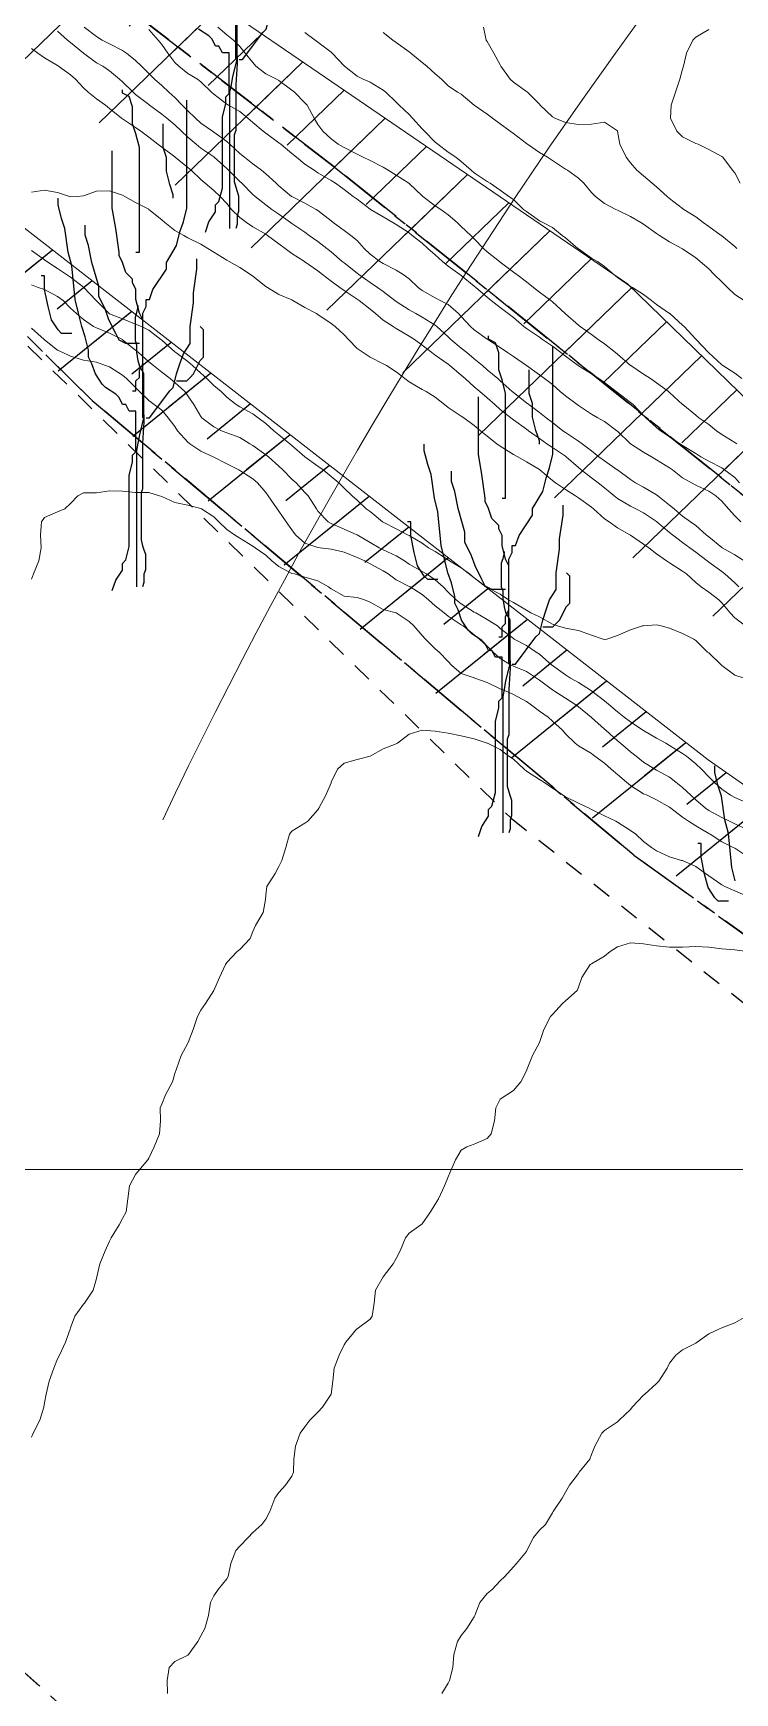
# Model space of a CAD drawing. Header units: centimetres. Extents: x 0 to 642158, y -847 to 649707.
# Drawn here: x 616780.8 to 616807.8, y 621167.3 to 621231 of the extents above; entities that cross this region are included whole.
import ezdxf

# ---------------------------------------------------------------- set-up
doc = ezdxf.new("R2010")
doc.units = ezdxf.units.CM
doc.header["$MEASUREMENT"] = 0
doc.linetypes.add('CENTERX2', pattern=[4, 2.5, -0.5, 0.5, -0.5])
doc.linetypes.add('JIS_02_0.7', pattern=[1.35, 0.75, -0.6])
for name, color, linetype, lineweight in [('MEV_flux_V', 7, 'Continuous', 15), ('MEV_grille', 254, 'Continuous', 9), ('MEV_schema paysager_V', 7, 'Continuous', 20), ('MEV_vegetal_V', 7, 'Continuous', 25), ('WAL_parcellaire agricole', 7, 'JIS_02_0.7', 25), ('WAL_topographie 0.5', 253, 'Continuous', 20)]:
    doc.layers.add(name, color=color, linetype=linetype, lineweight=lineweight)
doc.layers.add('MEV_schema paysager_Ha', color=7, linetype='Continuous', lineweight=25, transparency=0.13)
doc.layers.add('SPW_parcellaire cadastral', color=7, linetype='CENTERX2', lineweight=25, true_color=0xff0542)

# ---------------------------------------------------------------- blocks, each defined once
blk = doc.blocks.new('legende vegetal')
at = {"layer": 'MEV_vegetal_V'}
for points in [[(616788.501, 621229.809), (616788.501, 621233.576), (616788.37, 621233.836), (616788.24, 621234.355), (616788.24, 621234.745), (616788.111, 621235.005), (616788.111, 621235.135), (616787.85, 621235.394), (616787.721, 621235.784), (616787.591, 621236.044), (616787.591, 621236.174), (616787.461, 621237.083), (616787.331, 621237.862), (616787.331, 621240.07)], [(616787.331, 621223.186), (616787.461, 621223.575), (616787.721, 621223.965), (616787.721, 621224.225), (616787.85, 621224.354), (616787.981, 621224.874), (616787.981, 621227.601), (616788.111, 621228.121), (616788.111, 621228.381), (616788.24, 621228.511), (616788.24, 621230.069), (616787.981, 621230.069), (616787.85, 621230.329), (616787.721, 621230.329), (616787.591, 621230.589), (616787.461, 621230.719), (616787.071, 621230.978)], [(616788.63, 621229.809), (616788.76, 621229.809), (616789.54, 621230.849), (616789.669, 621230.978), (616789.8, 621231.498), (616789.93, 621231.888), (616790.059, 621232.277), (616790.32, 621232.667), (616790.32, 621233.316), (616790.449, 621234.225), (616790.449, 621234.615), (616790.579, 621235.524), (616790.579, 621235.914)], [(616788.274, 621223.321), (616788.274, 621228.562), (616788.329, 621228.835), (616788.384, 621229.163), (616788.548, 621229.818), (616788.548, 621231.51), (616788.384, 621231.783), (616788.329, 621232.002), (616788.274, 621232.33), (616788.274, 621232.602), (616788.22, 621232.766), (616788.22, 621233.694), (616788.274, 621233.858), (616788.329, 621234.076), (616788.329, 621234.131)], [(616788.548, 621229.927), (616788.548, 621229.654), (616788.493, 621228.835), (616788.493, 621227.088), (616788.438, 621226.924), (616788.438, 621225.123), (616788.493, 621224.904), (616788.548, 621224.74), (616788.602, 621224.577), (616788.602, 621223.976), (616788.548, 621223.812), (616788.548, 621223.484), (616788.493, 621223.321)], [(616784.664, 621222.412), (616784.795, 621222.412), (616784.795, 621226.438), (616784.664, 621226.957), (616784.535, 621227.347), (616784.535, 621227.997), (616784.405, 621228.386), (616784.145, 621228.516), (616784.145, 621228.646)], [(616784.535, 621217.087), (616784.664, 621217.087), (616784.664, 621217.476), (616784.795, 621217.606), (616784.795, 621217.866), (616784.925, 621218.126), (616784.925, 621220.074), (616785.054, 621220.333), (616785.054, 621220.593), (616785.184, 621220.593), (616785.314, 621220.983), (616785.834, 621221.762), (616785.834, 621222.022), (616786.224, 621222.671), (616786.354, 621223.191), (616786.483, 621223.581), (616786.614, 621224.1), (616786.614, 621228.256)], [(616786.094, 621224.49), (616786.094, 621224.619), (616785.964, 621225.009), (616785.834, 621225.529), (616785.834, 621226.049), (616785.704, 621226.438), (616785.704, 621227.347)], [(616784.925, 621216.047), (616784.925, 621219.814), (616784.795, 621220.074), (616784.664, 621220.593), (616784.664, 621220.983), (616784.535, 621221.243), (616784.535, 621221.373), (616784.275, 621221.632), (616784.145, 621222.022), (616784.015, 621222.282), (616784.015, 621222.412), (616783.885, 621223.321), (616783.755, 621224.1), (616783.755, 621226.308)], [(616783.755, 621209.424), (616783.885, 621209.813), (616784.145, 621210.203), (616784.145, 621210.463), (616784.275, 621210.592), (616784.405, 621211.112), (616784.405, 621213.839), (616784.535, 621214.359), (616784.535, 621214.619), (616784.664, 621214.749), (616784.664, 621216.307), (616784.405, 621216.307), (616784.275, 621216.567), (616784.145, 621216.567), (616784.015, 621216.827), (616783.885, 621216.957), (616783.495, 621217.216), (616783.365, 621217.346), (616783.106, 621217.736), (616782.975, 621218.126), (616782.845, 621218.385), (616782.845, 621218.645), (616782.716, 621219.164), (616782.586, 621219.554), (616782.456, 621220.074), (616782.326, 621220.593), (616782.196, 621221.892), (616782.066, 621222.412), (616781.936, 621223.321), (616781.806, 621223.711), (616781.676, 621224.23), (616781.676, 621224.49)], [(616784.795, 621218.905), (616784.275, 621218.905), (616784.015, 621219.035), (616783.885, 621219.294), (616783.625, 621219.814), (616783.495, 621220.204), (616783.235, 621220.723), (616783.235, 621221.113), (616782.975, 621222.022), (616782.845, 621222.671), (616782.716, 621223.061), (616782.716, 621223.451)], [(616785.054, 621216.047), (616785.184, 621216.047), (616785.964, 621217.087), (616786.094, 621217.216), (616786.224, 621217.736), (616786.354, 621218.126), (616786.483, 621218.515), (616786.744, 621218.905), (616786.744, 621219.554), (616786.873, 621220.463), (616786.873, 621220.853), (616787.003, 621221.762), (616787.003, 621222.152)], [(616782.196, 621219.294), (616781.806, 621219.294), (616781.676, 621219.425), (616781.416, 621219.814), (616781.287, 621220.333), (616781.156, 621220.983), (616781.156, 621221.502), (616781.026, 621221.502)], [(616784.698, 621209.559), (616784.698, 621214.8), (616784.753, 621215.073), (616784.808, 621215.401), (616784.972, 621216.056), (616784.972, 621217.748), (616784.808, 621218.021), (616784.753, 621218.24), (616784.698, 621218.568), (616784.698, 621218.84), (616784.644, 621219.004), (616784.644, 621219.932), (616784.698, 621220.096), (616784.753, 621220.314), (616784.753, 621220.369)], [(616786.224, 621217.476), (616786.614, 621217.476), (616786.744, 621217.606), (616786.873, 621217.736), (616787.133, 621218.256), (616787.263, 621218.385), (616787.263, 621219.425), (616787.133, 621219.554)], [(616798.721, 621212.961), (616798.851, 621212.961), (616798.851, 621216.988), (616798.721, 621217.507), (616798.592, 621217.897), (616798.592, 621218.546), (616798.462, 621218.936), (616798.202, 621219.066), (616798.202, 621219.196)], [(616798.592, 621207.636), (616798.721, 621207.636), (616798.721, 621208.026), (616798.851, 621208.156), (616798.851, 621208.415), (616798.982, 621208.675), (616798.982, 621210.623), (616799.111, 621210.883), (616799.111, 621211.143), (616799.241, 621211.143), (616799.371, 621211.533), (616799.891, 621212.312), (616799.891, 621212.572), (616800.281, 621213.221), (616800.411, 621213.74), (616800.54, 621214.13), (616800.67, 621214.65), (616800.67, 621218.806)], [(616800.15, 621215.039), (616800.15, 621215.169), (616800.021, 621215.559), (616799.891, 621216.078), (616799.891, 621216.598), (616799.761, 621216.988), (616799.761, 621217.897)], [(616798.982, 621206.597), (616798.982, 621210.364), (616798.851, 621210.623), (616798.721, 621211.143), (616798.721, 621211.533), (616798.592, 621211.792), (616798.592, 621211.922), (616798.331, 621212.182), (616798.202, 621212.572), (616798.072, 621212.832), (616798.072, 621212.961), (616797.942, 621213.87), (616797.812, 621214.65), (616797.812, 621216.858)], [(616784.972, 621216.165), (616784.972, 621215.892), (616784.917, 621215.073), (616784.917, 621213.326), (616784.862, 621213.162), (616784.862, 621211.361), (616784.917, 621211.142), (616784.972, 621210.978), (616785.026, 621210.815), (616785.026, 621210.214), (616784.972, 621210.05), (616784.972, 621209.722), (616784.917, 621209.559)], [(616797.812, 621199.973), (616797.942, 621200.363), (616798.202, 621200.753), (616798.202, 621201.012), (616798.331, 621201.142), (616798.462, 621201.661), (616798.462, 621204.389), (616798.592, 621204.909), (616798.592, 621205.168), (616798.721, 621205.298), (616798.721, 621206.857), (616798.462, 621206.857), (616798.331, 621207.116), (616798.202, 621207.116), (616798.072, 621207.377), (616797.942, 621207.506), (616797.552, 621207.766), (616797.422, 621207.896), (616797.163, 621208.285), (616797.032, 621208.675), (616796.902, 621208.935), (616796.902, 621209.195), (616796.773, 621209.714), (616796.643, 621210.104), (616796.512, 621210.623), (616796.383, 621211.143), (616796.253, 621212.442), (616796.123, 621212.961), (616795.993, 621213.87), (616795.863, 621214.26), (616795.733, 621214.78), (616795.733, 621215.039)], [(616798.851, 621209.454), (616798.331, 621209.454), (616798.072, 621209.584), (616797.942, 621209.844), (616797.682, 621210.364), (616797.552, 621210.753), (616797.292, 621211.273), (616797.292, 621211.663), (616797.032, 621212.572), (616796.902, 621213.221), (616796.773, 621213.611), (616796.773, 621214.001)], [(616799.111, 621206.597), (616799.241, 621206.597), (616800.021, 621207.636), (616800.15, 621207.766), (616800.281, 621208.285), (616800.411, 621208.675), (616800.54, 621209.065), (616800.801, 621209.454), (616800.801, 621210.104), (616800.93, 621211.013), (616800.93, 621211.403), (616801.06, 621212.312), (616801.06, 621212.702)], [(616796.253, 621209.844), (616795.863, 621209.844), (616795.733, 621209.974), (616795.473, 621210.364), (616795.344, 621210.883), (616795.213, 621211.533), (616795.213, 621212.052), (616795.083, 621212.052)], [(616798.755, 621200.108), (616798.755, 621205.35), (616798.81, 621205.623), (616798.865, 621205.95), (616799.029, 621206.606), (616799.029, 621208.298), (616798.865, 621208.571), (616798.81, 621208.789), (616798.755, 621209.117), (616798.755, 621209.39), (616798.701, 621209.554), (616798.701, 621210.482), (616798.755, 621210.646), (616798.81, 621210.864), (616798.81, 621210.919)], [(616800.281, 621208.026), (616800.67, 621208.026), (616800.801, 621208.156), (616800.93, 621208.285), (616801.19, 621208.805), (616801.32, 621208.935), (616801.32, 621209.974), (616801.19, 621210.104)], [(616799.029, 621206.715), (616799.029, 621206.442), (616798.974, 621205.623), (616798.974, 621203.876), (616798.919, 621203.712), (616798.919, 621201.91), (616798.974, 621201.692), (616799.029, 621201.528), (616799.083, 621201.364), (616799.083, 621200.764), (616799.029, 621200.6), (616799.029, 621200.272), (616798.974, 621200.108)], [(616807.665, 621198.269), (616807.536, 621198.788), (616807.406, 621200.087), (616807.276, 621200.607), (616807.146, 621201.516), (616807.016, 621201.906), (616806.886, 621202.425), (616806.886, 621202.685)], [(616807.406, 621197.49), (616807.016, 621197.49), (616806.886, 621197.62), (616806.626, 621198.009), (616806.497, 621198.529), (616806.366, 621199.178), (616806.366, 621199.698), (616806.236, 621199.698)]]:
    blk.add_lwpolyline(points, dxfattribs=at)
blk = doc.blocks.new('*U114')
at = {"layer": 'MEV_grille', "transparency": 33554687}
blk.add_lwpolyline([(-1338.461, 0), (1338.461, 0)], dxfattribs=at)
blk = doc.blocks.new('*U115')
at = {"layer": 'MEV_grille', "color": 0, "linetype": 'ByBlock', "lineweight": -2, "transparency": 16777216}
blk.add_blockref('*U114', (0, -1200), dxfattribs=at)

msp = doc.modelspace()

# ---------------------------------------------------------------- hatches: boundary and pattern name
at = {"layer": 'MEV_schema paysager_Ha', "transparency": 33554687}
h = msp.add_hatch(dxfattribs=at)
h.set_pattern_fill('ANSI31', color=60, scale=30, angle=359)
h.paths.add_polyline_path([(616757.324, 621259.849), (616760.155, 621257.242), (616760.982, 621256.726), (616761.085, 621254.97), (616761.292, 621252.904), (616762.739, 621251.355), (616766.252, 621247.429), (616776.276, 621240.095), (616803.635, 621221.386), (616814.775, 621210.573), (616832.211, 621197.985), (616844.965, 621188.786), (616864.899, 621172.406), (616872.703, 621166.356), (616874.496, 621164.947), (616886.002, 621150.276), (616883.932, 621149.958), (616881.224, 621149.639), (616872.465, 621156.485), (616855.742, 621169.779), (616840.293, 621183.152), (616825.694, 621194.945), (616802.145, 621212.096), (616783.054, 621227.818), (616772.886, 621235.766), (616764.994, 621244.141), (616758.559, 621250.209), (616756.434, 621253.911), (616755.706, 621255.731), (616755.584, 621257.613), (616755.706, 621258.644), (616756.92, 621259.615)])
h = msp.add_hatch(dxfattribs=at)
h.set_pattern_fill('ANSI31', color=60, scale=15, angle=359)
h.paths.add_polyline_path([(616757.324, 621259.849), (616760.155, 621257.242), (616760.982, 621256.726), (616761.085, 621254.97), (616761.292, 621252.904), (616762.739, 621251.355), (616766.252, 621247.429), (616776.276, 621240.095), (616803.635, 621221.386), (616814.775, 621210.573), (616832.211, 621197.985), (616844.965, 621188.786), (616864.899, 621172.406), (616872.703, 621166.356), (616874.496, 621164.947), (616886.002, 621150.276), (616883.932, 621149.958), (616881.75, 621152.337), (616874.75, 621159.908), (616858.874, 621173.092), (616842.557, 621186.029), (616828, 621196.997), (616806.346, 621214.81), (616786.102, 621230.091), (616775.767, 621237.806), (616766.25, 621245.564), (616760.173, 621251.167), (616760.132, 621253.928), (616759.25, 621255.916), (616756.75, 621257.606), (616755.706, 621258.644), (616756.92, 621259.615)])
h = msp.add_hatch(dxfattribs=at)
h.set_pattern_fill('ANSI31', color=60, scale=30, angle=354)
h.paths.add_polyline_path([(616763.793, 621237.399), (616780.361, 621223.636), (616806.73, 621203.109), (616835.432, 621183.048), (616849.2, 621170.918), (616860.426, 621161.465), (616877.021, 621145.92), (616895.432, 621126.667), (616906.244, 621113.266), (616915.551, 621100.874), (616925.104, 621088.577), (616933.769, 621076.473), (616936.099, 621075.05), (616937.977, 621072.979), (616937.912, 621070.973), (616937.135, 621069.225), (616936.358, 621067.608), (616937.135, 621064.501), (616940.76, 621060.683), (616945.227, 621056.8), (616947.105, 621052.206), (616962.41, 621024.728), (616974.109, 620995.255), (616988.613, 620964.831), (617000.873, 620934.818), (616994.034, 620945.287), (616980.56, 620976.65), (616967.841, 621003.399), (616952.474, 621032.764), (616936.299, 621056.62), (616930.996, 621060.508), (616927.549, 621064.307), (616925.604, 621066.074), (616925.516, 621067.841), (616925.125, 621068.86), (616924.852, 621069.499), (616924.487, 621070.183), (616924.304, 621071.324), (616923.391, 621073.103), (616922.341, 621073.925), (616921.096, 621075.97), (616919.417, 621078.356), (616911.722, 621092.304), (616907.214, 621097.272), (616901.665, 621105.707), (616893.69, 621116.453), (616882.131, 621129.394), (616872.652, 621139.563), (616858.571, 621155.492), (616844.444, 621168.426), (616830.582, 621180.304), (616816.719, 621190.861), (616800.357, 621202.226), (616786.054, 621214.304), (616772.55, 621226.115), (616757.239, 621240.336), (616751.019, 621247.072), (616746.267, 621252.771), (616748.773, 621253.031), (616755.597, 621245.259), (616761.904, 621239.386)])
h = msp.add_hatch(dxfattribs=at)
h.set_pattern_fill('ANSI31', color=60, scale=15, angle=354)
h.paths.add_polyline_path([(616763.793, 621237.399), (616780.361, 621223.636), (616806.73, 621203.109), (616835.432, 621183.048), (616849.2, 621170.918), (616860.426, 621161.465), (616877.021, 621145.92), (616895.432, 621126.667), (616906.244, 621113.266), (616915.551, 621100.874), (616925.104, 621088.577), (616933.769, 621076.473), (616936.099, 621075.05), (616937.977, 621072.979), (616937.912, 621070.973), (616937.135, 621069.225), (616936.358, 621067.608), (616937.135, 621064.501), (616940.76, 621060.683), (616945.227, 621056.8), (616947.105, 621052.206), (616962.41, 621024.728), (616974.109, 620995.255), (616988.613, 620964.831), (617000.873, 620934.818), (616995.278, 620946.197), (616981.322, 620977.591), (616968.949, 621004.724), (616954.95, 621033.47), (616939.273, 621058.598), (616934.212, 621062.775), (616932.292, 621066.548), (616932.356, 621068.019), (616932.484, 621070.385), (616932.676, 621072.303), (616931.333, 621074.286), (616929.926, 621075.948), (616928.134, 621077.547), (616926.215, 621078.186), (616923.976, 621080.872), (616915.079, 621094.601), (616910.377, 621100.394), (616904.363, 621108.155), (616896.709, 621119.194), (616884.982, 621132.444), (616875.303, 621142.281), (616859.978, 621158.245), (616846.267, 621170.017), (616832.7, 621182.018), (616818.337, 621192.934), (616802.115, 621203.987), (616787.085, 621215.761), (616773.725, 621227.447), (616758.184, 621241.318), (616751.756, 621248.212), (616746.267, 621252.771), (616748.773, 621253.031), (616755.597, 621245.259), (616761.904, 621239.386)])

# ---------------------------------------------------------------- linework, layer by layer
at = {"layer": 'MEV_flux_V', "color": 6}
msp.add_lwpolyline([(616785.789, 621200.806, -0.097875), (616829.095, 621259.317, -0.156904)], format="xyb", dxfattribs=at)
at = {"layer": 'MEV_schema paysager_V', "color": 60}
for points in [[(616757.378, 621259.89), (616759.489, 621257.843), (616761.096, 621255.734), (616761.292, 621252.904), (616762.739, 621251.355), (616766.252, 621247.429), (616776.276, 621240.095), (616803.635, 621221.386), (616814.775, 621210.573), (616832.211, 621197.985), (616844.965, 621188.786), (616864.899, 621172.406), (616872.703, 621166.356), (616874.097, 621165.6), (616885.131, 621151.31)], [(616748.773, 621253.031), (616755.597, 621245.259), (616761.904, 621239.386), (616763.793, 621237.399), (616780.361, 621223.636), (616806.73, 621203.109), (616835.432, 621183.048), (616849.2, 621170.918), (616860.426, 621161.465), (616877.021, 621145.92), (616895.432, 621126.667), (616906.244, 621113.266)]]:
    msp.add_lwpolyline(points, dxfattribs=at)
at = {"layer": 'SPW_parcellaire cadastral'}
for points in [[(616718.835, 621287.856), (616753.119, 621246.609), (616783.079, 621216.904), (616803.88, 621199.445), (616825.651, 621183.795), (616841.151, 621171.07), (616772.42, 621142.06), (616722.671, 621121.06), (616716.437, 621128.668)], [(616759.547, 621253.317), (616769.052, 621263.236), (616807.471, 621257.591), (616853.21, 621251.95), (616855.188, 621236.398), (616860.014, 621211.506), (616871.754, 621169.863), (616875.83, 621158.333), (616880.257, 621148.971), (616874.289, 621147.611), (616838.405, 621188.897), (616792.367, 621225.886), (616769.031, 621243.825), (616759.547, 621253.317)], [(617069.693, 620775.462), (617042.312, 620836.61), (617036.267, 620850.114), (617034.006, 620855.163), (617017.558, 620891.904), (616974.006, 620989.185), (616961.91, 621014.447), (616950.392, 621034.719), (616936.965, 621054.591), (616923.841, 621069.865), (616923.568, 621072.35), (616921.936, 621074.869), (616902.276, 621105.214), (616875.163, 621136.929), (616841.151, 621171.07), (616825.651, 621183.795), (616803.88, 621199.445), (616783.079, 621216.904), (616753.119, 621246.609), (616755.27, 621248.854), (616758.203, 621251.915), (616759.547, 621253.317)], [(616759.547, 621253.317), (616769.031, 621243.825), (616792.367, 621225.886), (616838.405, 621188.897), (616874.289, 621147.611), (616880.257, 621148.971), (616875.83, 621158.333), (616871.754, 621169.863), (616860.014, 621211.506), (616855.188, 621236.398), (616853.21, 621251.95), (616866.215, 621247.765), (616874.077, 621241.92), (616881.234, 621232.553), (616885.867, 621223.79), (616890.69, 621210.508), (616901.351, 621171.858)]]:
    msp.add_lwpolyline(points, dxfattribs=at)
at = {"layer": 'WAL_parcellaire agricole'}
for points in [[(616810.251, 621070.768), (616781.35, 621080.764), (616765.85, 621085.362), (616748.357, 621090.818), (616682.918, 621169.639), (616661.738, 621197.449), (616602.087, 621269.369), (616526.994, 621299.499), (616576.822, 621338.338), (616533.815, 621402.665), (616552.813, 621416.834), (616582.717, 621382.138), (616635.423, 621323.445), (616688.43, 621261.152), (616732.293, 621211.325), (616828.245, 621125.169), (616881.648, 621072.228), (616874.217, 621071.21), (616845.277, 621069.528), (616834.321, 621069.895), (616821.725, 621073.496), (616819.913, 621067.675), (616810.251, 621070.768)], [(616729.279, 621214.505), (616755.498, 621243.526), (616799.169, 621200.865), (616838.173, 621169.87), (616922.849, 621078.881), (616887.651, 621066.277), (616828.245, 621125.169), (616732.293, 621211.325), (616729.279, 621214.505)]]:
    msp.add_lwpolyline(points, dxfattribs=at)
at = {"layer": 'WAL_topographie 0.5'}
for points in [[(616808.117, 621210.75), (616807.75, 621210.983), (616807.271, 621211.25), (616807.25, 621211.264), (616806.75, 621211.674), (616806.656, 621211.75), (616806.25, 621212.111), (616806.055, 621212.25), (616805.75, 621212.474), (616805.42, 621212.75), (616805.25, 621212.888), (616804.795, 621213.25), (616804.75, 621213.287), (616804.25, 621213.588), (616803.944, 621213.75), (616803.75, 621213.875), (616803.25, 621214.241), (616803.238, 621214.25), (616802.75, 621214.592), (616802.537, 621214.75), (616802.25, 621214.98), (616801.893, 621215.25), (616801.75, 621215.348), (616801.25, 621215.68), (616801.149, 621215.75), (616800.75, 621216.069), (616800.51, 621216.25), (616800.25, 621216.452), (616799.844, 621216.75), (616799.75, 621216.822), (616799.25, 621217.214), (616799.208, 621217.25), (616798.75, 621217.666), (616798.654, 621217.75), (616798.25, 621218.091), (616798.072, 621218.25), (616797.75, 621218.515), (616797.465, 621218.75), (616797.25, 621218.918), (616796.855, 621219.25), (616796.75, 621219.354), (616796.308, 621219.75), (616796.25, 621219.798), (616795.75, 621220.114), (616795.507, 621220.25), (616795.25, 621220.391), (616794.75, 621220.707), (616794.694, 621220.75), (616794.25, 621221.094), (616794.038, 621221.25), (616793.75, 621221.447), (616793.319, 621221.75), (616793.25, 621221.803), (616792.75, 621222.195), (616792.684, 621222.25), (616792.25, 621222.624), (616792.092, 621222.75), (616791.75, 621223.018), (616791.417, 621223.25), (616791.25, 621223.369), (616790.75, 621223.703), (616790.689, 621223.75), (616790.25, 621224.065), (616789.98, 621224.25), (616789.75, 621224.42), (616789.336, 621224.75), (616789.25, 621224.826), (616788.827, 621225.25), (616788.75, 621225.318), (616788.318, 621225.75), (616788.25, 621225.818), (616787.767, 621226.25), (616787.75, 621226.264), (616787.25, 621226.606), (616787.075, 621226.75), (616786.75, 621227.025), (616786.507, 621227.25), (616786.25, 621227.498), (616785.942, 621227.75), (616785.75, 621227.91), (616785.288, 621228.25), (616785.25, 621228.279), (616784.75, 621228.664), (616784.65, 621228.75), (616784.25, 621229.143), (616784.129, 621229.25), (616783.75, 621229.564), (616783.491, 621229.75), (616783.25, 621229.882), (616782.75, 621230.244), (616782.742, 621230.25), (616782.25, 621230.662), (616782.138, 621230.75), (616781.75, 621231.088)], [(616807.987, 621212.25), (616807.75, 621212.487), (616807.515, 621212.75), (616807.25, 621213.05), (616807.019, 621213.25), (616806.75, 621213.426), (616806.25, 621213.661), (616806.091, 621213.75), (616805.75, 621213.938), (616805.36, 621214.25), (616805.25, 621214.326), (616804.75, 621214.637), (616804.56, 621214.75), (616804.25, 621214.92), (616803.75, 621215.248), (616803.748, 621215.25), (616803.25, 621215.727), (616803.222, 621215.75), (616802.75, 621216.107), (616802.498, 621216.25), (616802.25, 621216.387), (616801.75, 621216.714), (616801.702, 621216.75), (616801.25, 621217.091), (616801.053, 621217.25), (616800.75, 621217.52), (616800.448, 621217.75), (616800.25, 621217.893), (616799.753, 621218.25), (616799.75, 621218.252), (616799.25, 621218.6), (616799.03, 621218.75), (616798.75, 621218.942), (616798.266, 621219.25), (616798.25, 621219.26), (616797.75, 621219.62), (616797.603, 621219.75), (616797.25, 621220.141), (616797.149, 621220.25), (616796.75, 621220.594), (616796.439, 621220.75), (616796.25, 621220.849), (616795.75, 621221.139), (616795.592, 621221.25), (616795.25, 621221.577), (616795.025, 621221.75), (616794.75, 621221.92), (616794.25, 621222.172), (616794.125, 621222.25), (616793.75, 621222.534), (616793.522, 621222.75), (616793.25, 621223.049), (616793.017, 621223.25), (616792.75, 621223.443), (616792.328, 621223.75), (616792.25, 621223.809), (616791.75, 621224.21), (616791.679, 621224.25), (616791.25, 621224.482), (616790.75, 621224.742), (616790.738, 621224.75), (616790.25, 621225.152), (616790.14, 621225.25), (616789.75, 621225.618), (616789.584, 621225.75), (616789.25, 621225.995), (616788.93, 621226.25), (616788.75, 621226.393), (616788.372, 621226.75), (616788.25, 621226.857), (616787.75, 621227.214), (616787.696, 621227.25), (616787.25, 621227.564), (616787.044, 621227.75), (616786.75, 621228.035), (616786.534, 621228.25), (616786.25, 621228.544), (616786.022, 621228.75), (616785.75, 621229.012), (616785.471, 621229.25), (616785.25, 621229.473), (616784.975, 621229.75), (616784.75, 621229.969), (616784.398, 621230.25), (616784.25, 621230.353), (616783.75, 621230.606), (616783.468, 621230.75), (616783.25, 621230.889), (616782.776, 621231.25)], [(616807.933, 621213.75), (616807.75, 621213.948), (616807.363, 621214.25), (616807.25, 621214.326), (616806.75, 621214.584), (616806.443, 621214.75), (616806.25, 621214.869), (616805.75, 621215.182), (616805.648, 621215.25), (616805.25, 621215.521), (616804.905, 621215.75), (616804.75, 621215.872), (616804.34, 621216.25), (616804.25, 621216.338), (616803.846, 621216.75), (616803.75, 621216.829), (616803.25, 621217.212), (616803.196, 621217.25), (616802.75, 621217.602), (616802.537, 621217.75), (616802.25, 621217.939), (616801.75, 621218.238), (616801.735, 621218.25), (616801.25, 621218.613), (616801.078, 621218.75), (616800.75, 621218.996), (616800.375, 621219.25), (616800.25, 621219.336), (616799.75, 621219.677), (616799.656, 621219.75), (616799.25, 621220.091), (616799.045, 621220.25), (616798.75, 621220.483), (616798.402, 621220.75), (616798.25, 621220.872), (616797.811, 621221.25), (616797.75, 621221.305), (616797.25, 621221.713), (616797.194, 621221.75), (616796.75, 621222.071), (616796.53, 621222.25), (616796.25, 621222.508), (616795.973, 621222.75), (616795.75, 621222.956), (616795.37, 621223.25), (616795.25, 621223.344), (616794.75, 621223.666), (616794.626, 621223.75), (616794.25, 621223.958), (616793.763, 621224.25), (616793.75, 621224.258), (616793.25, 621224.636), (616793.101, 621224.75), (616792.75, 621225.013), (616792.418, 621225.25), (616792.25, 621225.356), (616791.75, 621225.651), (616791.601, 621225.75), (616791.25, 621225.985), (616790.928, 621226.25), (616790.75, 621226.399), (616790.32, 621226.75), (616790.25, 621226.807), (616789.75, 621227.175), (616789.64, 621227.25), (616789.25, 621227.588), (616789.057, 621227.75), (616788.75, 621228.01), (616788.315, 621228.25), (616788.25, 621228.289), (616787.75, 621228.668), (616787.666, 621228.75), (616787.25, 621229.143), (616787.122, 621229.25), (616786.75, 621229.474), (616786.412, 621229.75), (616786.25, 621229.893), (616785.984, 621230.25), (616785.75, 621230.58), (616785.611, 621230.75), (616785.25, 621231.156)], [(616807.83, 621215.25), (616807.75, 621215.299), (616807.25, 621215.61), (616807.045, 621215.75), (616806.75, 621215.989), (616806.372, 621216.25), (616806.25, 621216.351), (616805.761, 621216.75), (616805.75, 621216.761), (616805.25, 621217.212), (616805.203, 621217.25), (616804.75, 621217.594), (616804.519, 621217.75), (616804.25, 621217.918), (616803.761, 621218.25), (616803.75, 621218.258), (616803.25, 621218.687), (616803.169, 621218.75), (616802.75, 621219.084), (616802.502, 621219.25), (616802.25, 621219.442), (616801.813, 621219.75), (616801.75, 621219.804), (616801.25, 621220.239), (616801.236, 621220.25), (616800.75, 621220.704), (616800.686, 621220.75), (616800.25, 621221.071), (616800.018, 621221.25), (616799.75, 621221.469), (616799.389, 621221.75), (616799.25, 621221.843), (616798.75, 621222.225), (616798.721, 621222.25), (616798.25, 621222.621), (616798.105, 621222.75), (616797.75, 621223.118), (616797.613, 621223.25), (616797.25, 621223.598), (616797.091, 621223.75), (616796.75, 621224.043), (616796.46, 621224.25), (616796.25, 621224.385), (616795.772, 621224.75), (616795.75, 621224.773), (616795.25, 621225.241), (616795.235, 621225.25), (616794.75, 621225.568), (616794.439, 621225.75), (616794.25, 621225.867), (616793.75, 621226.122), (616793.482, 621226.25), (616793.25, 621226.373), (616792.75, 621226.632), (616792.525, 621226.75), (616792.25, 621226.963), (616791.931, 621227.25), (616791.75, 621227.509), (616791.601, 621227.75), (616791.329, 621228.25), (616791.25, 621228.338), (616790.845, 621228.75), (616790.75, 621228.823), (616790.25, 621229.197), (616790.159, 621229.25), (616789.75, 621229.46), (616789.368, 621229.75), (616789.25, 621229.885), (616788.956, 621230.25), (616788.75, 621230.5), (616788.505, 621230.75), (616788.25, 621230.952), (616787.899, 621231.25)], [(616808.021, 621217.75), (616807.75, 621217.956), (616807.294, 621218.25), (616807.25, 621218.283), (616806.75, 621218.742), (616806.742, 621218.75), (616806.265, 621219.25), (616806.25, 621219.269), (616805.807, 621219.75), (616805.75, 621219.807), (616805.256, 621220.25), (616805.25, 621220.255), (616804.75, 621220.595), (616804.553, 621220.75), (616804.25, 621220.98), (616803.828, 621221.25), (616803.75, 621221.294), (616803.25, 621221.628), (616803.114, 621221.75), (616802.75, 621222.057), (616802.482, 621222.25), (616802.25, 621222.378), (616801.75, 621222.73), (616801.725, 621222.75), (616801.25, 621223.152), (616801.126, 621223.25), (616800.75, 621223.552), (616800.379, 621223.75), (616800.25, 621223.809), (616799.75, 621224.164), (616799.646, 621224.25), (616799.25, 621224.626), (616799.08, 621224.75), (616798.75, 621224.982), (616798.365, 621225.25), (616798.25, 621225.321), (616797.75, 621225.659), (616797.625, 621225.75), (616797.25, 621226.094), (616797.041, 621226.25), (616796.75, 621226.441), (616796.346, 621226.75), (616796.25, 621226.83), (616795.845, 621227.25), (616795.75, 621227.346), (616795.375, 621227.75), (616795.25, 621227.891), (616794.868, 621228.25), (616794.75, 621228.368), (616794.356, 621228.75), (616794.25, 621228.83), (616793.75, 621229.134), (616793.489, 621229.25), (616793.25, 621229.36), (616792.763, 621229.75), (616792.75, 621229.761), (616792.29, 621230.25), (616792.25, 621230.283), (616791.75, 621230.666), (616791.642, 621230.75), (616791.25, 621231.042)], [(616808.109, 621220.75), (616807.75, 621220.982), (616807.472, 621221.25), (616807.25, 621221.466), (616806.964, 621221.75), (616806.75, 621221.962), (616806.421, 621222.25), (616806.25, 621222.384), (616805.75, 621222.732), (616805.72, 621222.75), (616805.25, 621222.998), (616804.86, 621223.25), (616804.75, 621223.323), (616804.25, 621223.685), (616804.14, 621223.75), (616803.75, 621223.975), (616803.25, 621224.223), (616803.19, 621224.25), (616802.75, 621224.477), (616802.405, 621224.75), (616802.25, 621224.902), (616801.957, 621225.25), (616801.75, 621225.448), (616801.327, 621225.75), (616801.25, 621225.798), (616800.75, 621226.126), (616800.563, 621226.25), (616800.25, 621226.439), (616799.799, 621226.75), (616799.75, 621226.781), (616799.25, 621227.164), (616799.127, 621227.25), (616798.75, 621227.54), (616798.455, 621227.75), (616798.25, 621227.904), (616797.75, 621228.247), (616797.746, 621228.25), (616797.25, 621228.672), (616797.102, 621228.75), (616796.75, 621228.994), (616796.491, 621229.25), (616796.25, 621229.461), (616795.932, 621229.75), (616795.75, 621229.891), (616795.312, 621230.25), (616795.25, 621230.3), (616794.75, 621230.663), (616794.629, 621230.75), (616794.25, 621231.041)], [(616807.834, 621222.75), (616807.75, 621222.818), (616807.25, 621223.231), (616807.225, 621223.25), (616806.75, 621223.591), (616806.532, 621223.75), (616806.25, 621223.957), (616805.797, 621224.25), (616805.75, 621224.282), (616805.25, 621224.667), (616805.15, 621224.75), (616804.75, 621225.12), (616804.58, 621225.25), (616804.25, 621225.533), (616803.99, 621225.75), (616803.75, 621226.041), (616803.578, 621226.25), (616803.339, 621226.75), (616803.253, 621227.25), (616803.25, 621227.264), (616802.75, 621227.602), (616802.25, 621227.524), (616801.75, 621227.504), (616801.25, 621227.584), (616800.837, 621227.75), (616800.75, 621227.807), (616800.284, 621228.25), (616800.25, 621228.285), (616799.788, 621228.75), (616799.75, 621228.778), (616799.25, 621229.141), (616799.132, 621229.25), (616798.769, 621229.75), (616798.75, 621229.796), (616798.5, 621230.25), (616798.25, 621230.698), (616798.207, 621230.75), (616798.106, 621231.25)], [(616807.958, 621225.25), (616807.75, 621225.648), (616807.67, 621225.75), (616807.288, 621226.25), (616807.25, 621226.284), (616806.75, 621226.545), (616806.341, 621226.75), (616806.25, 621226.782), (616805.75, 621227.034), (616805.522, 621227.25), (616805.282, 621227.75), (616805.314, 621228.25), (616805.47, 621228.75), (616805.643, 621229.25), (616805.75, 621229.628), (616805.786, 621229.75), (616805.898, 621230.25), (616806.143, 621230.75), (616806.25, 621230.862), (616806.75, 621231.159)], [(616807.908, 621209.75), (616807.75, 621209.903), (616807.372, 621210.25), (616807.25, 621210.339), (616806.75, 621210.695), (616806.685, 621210.75), (616806.25, 621211.083), (616806.023, 621211.25), (616805.75, 621211.453), (616805.362, 621211.75), (616805.25, 621211.84), (616804.762, 621212.25), (616804.75, 621212.26), (616804.25, 621212.597), (616803.958, 621212.75), (616803.75, 621212.852), (616803.25, 621213.149), (616803.12, 621213.25), (616802.75, 621213.554), (616802.505, 621213.75), (616802.25, 621213.939), (616801.859, 621214.25), (616801.75, 621214.343), (616801.278, 621214.75), (616801.25, 621214.77), (616800.75, 621215.103), (616800.539, 621215.25), (616800.25, 621215.456), (616799.834, 621215.75), (616799.75, 621215.812), (616799.25, 621216.173), (616799.155, 621216.25), (616798.75, 621216.567), (616798.543, 621216.75), (616798.25, 621217.008), (616797.958, 621217.25), (616797.75, 621217.429), (616797.4, 621217.75), (616797.25, 621217.887), (616796.815, 621218.25), (616796.75, 621218.3), (616796.25, 621218.651), (616796.121, 621218.75), (616795.75, 621219.038), (616795.459, 621219.25), (616795.25, 621219.38), (616794.75, 621219.671), (616794.633, 621219.75), (616794.25, 621220.001), (616793.956, 621220.25), (616793.75, 621220.423), (616793.326, 621220.75), (616793.25, 621220.804), (616792.75, 621221.137), (616792.592, 621221.25), (616792.25, 621221.491), (616791.917, 621221.75), (616791.75, 621221.886), (616791.25, 621222.24), (616791.235, 621222.25), (616790.75, 621222.56), (616790.484, 621222.75), (616790.25, 621222.922), (616789.815, 621223.25), (616789.75, 621223.295), (616789.25, 621223.584), (616789.004, 621223.75), (616788.75, 621223.935), (616788.433, 621224.25), (616788.25, 621224.471), (616787.995, 621224.75), (616787.75, 621224.975), (616787.415, 621225.25), (616787.25, 621225.393), (616786.879, 621225.75), (616786.75, 621225.859), (616786.271, 621226.25), (616786.25, 621226.267), (616785.75, 621226.636), (616785.607, 621226.75), (616785.25, 621227.02), (616784.953, 621227.25), (616784.75, 621227.399), (616784.25, 621227.721), (616784.211, 621227.75), (616783.75, 621228.127), (616783.596, 621228.25), (616783.25, 621228.49), (616782.93, 621228.75), (616782.75, 621228.922), (616782.446, 621229.25), (616782.25, 621229.419), (616781.794, 621229.75), (616781.75, 621229.78), (616781.25, 621230.075), (616780.994, 621230.25), (616780.75, 621230.428)], [(616808.163, 621208.25), (616807.75, 621208.562), (616807.58, 621208.75), (616807.25, 621209.141), (616807.134, 621209.25), (616806.75, 621209.546), (616806.463, 621209.75), (616806.25, 621209.924), (616805.894, 621210.25), (616805.75, 621210.361), (616805.25, 621210.67), (616805.133, 621210.75), (616804.75, 621211.024), (616804.446, 621211.25), (616804.25, 621211.396), (616803.75, 621211.735), (616803.726, 621211.75), (616803.25, 621212.014), (616802.93, 621212.25), (616802.75, 621212.368), (616802.323, 621212.75), (616802.25, 621212.81), (616801.75, 621213.178), (616801.636, 621213.25), (616801.25, 621213.489), (616800.865, 621213.75), (616800.75, 621213.844), (616800.268, 621214.25), (616800.25, 621214.263), (616799.75, 621214.55), (616799.428, 621214.75), (616799.25, 621214.841), (616798.75, 621215.153), (616798.611, 621215.25), (616798.25, 621215.536), (616797.986, 621215.75), (616797.75, 621215.946), (616797.346, 621216.25), (616797.25, 621216.311), (616796.75, 621216.642), (616796.606, 621216.75), (616796.25, 621217.037), (616795.899, 621217.25), (616795.75, 621217.33), (616795.25, 621217.621), (616795.09, 621217.75), (616794.75, 621218.009), (616794.376, 621218.25), (616794.25, 621218.323), (616793.75, 621218.574), (616793.485, 621218.75), (616793.25, 621218.906), (616792.924, 621219.25), (616792.75, 621219.429), (616792.406, 621219.75), (616792.25, 621219.872), (616791.75, 621220.219), (616791.694, 621220.25), (616791.25, 621220.482), (616790.788, 621220.75), (616790.75, 621220.77), (616790.25, 621220.979), (616789.812, 621221.25), (616789.75, 621221.285), (616789.25, 621221.689), (616789.164, 621221.75), (616788.75, 621222.014), (616788.345, 621222.25), (616788.25, 621222.302), (616787.75, 621222.608), (616787.527, 621222.75), (616787.25, 621222.908), (616786.75, 621223.161), (616786.595, 621223.25), (616786.25, 621223.443), (616785.873, 621223.75), (616785.75, 621223.847), (616785.258, 621224.25), (616785.25, 621224.256), (616784.75, 621224.516), (616784.336, 621224.75), (616784.25, 621224.794), (616783.75, 621224.966), (616783.25, 621224.95), (616782.75, 621224.766), (616782.5, 621224.75), (616782.25, 621224.736), (616782.214, 621224.75), (616781.75, 621224.894), (616781.25, 621224.986), (616780.75, 621224.908)], [(616808.109, 621206.25), (616807.75, 621206.358), (616807.25, 621206.737), (616807.236, 621206.75), (616806.75, 621207.216), (616806.705, 621207.25), (616806.25, 621207.697), (616806.175, 621207.75), (616805.75, 621207.962), (616805.25, 621208.162), (616804.925, 621208.25), (616804.75, 621208.291), (616804.25, 621208.257), (616804.212, 621208.25), (616803.75, 621208.1), (616803.25, 621207.889), (616802.833, 621207.75), (616802.75, 621207.731), (616802.694, 621207.75), (616802.25, 621207.904), (616801.75, 621208.072), (616801.25, 621208.165), (616800.95, 621208.25), (616800.75, 621208.315), (616800.25, 621208.596), (616799.919, 621208.75), (616799.75, 621208.856), (616799.25, 621209.151), (616799.068, 621209.25), (616798.75, 621209.478), (616798.25, 621209.727), (616798.211, 621209.75), (616797.75, 621210.1), (616797.569, 621210.25), (616797.25, 621210.483), (616796.803, 621210.75), (616796.75, 621210.786), (616796.25, 621211.106), (616795.988, 621211.25), (616795.75, 621211.429), (616795.25, 621211.725), (616795.182, 621211.75), (616794.75, 621211.986), (616794.25, 621212.235), (616794.229, 621212.25), (616793.75, 621212.642), (616793.596, 621212.75), (616793.25, 621213.085), (616793.065, 621213.25), (616792.75, 621213.537), (616792.545, 621213.75), (616792.25, 621213.995), (616791.945, 621214.25), (616791.75, 621214.393), (616791.25, 621214.743), (616791.242, 621214.75), (616790.75, 621215.18), (616790.668, 621215.25), (616790.25, 621215.59), (616790.052, 621215.75), (616789.75, 621216.027), (616789.458, 621216.25), (616789.25, 621216.397), (616788.75, 621216.663), (616788.61, 621216.75), (616788.25, 621217.035), (616788.028, 621217.25), (616787.75, 621217.488), (616787.483, 621217.75), (616787.25, 621217.965), (616786.928, 621218.25), (616786.75, 621218.404), (616786.288, 621218.75), (616786.25, 621218.782), (616785.75, 621219.226), (616785.722, 621219.25), (616785.25, 621219.607), (616784.969, 621219.75), (616784.75, 621219.845), (616784.25, 621220.043), (616783.75, 621220.236), (616783.727, 621220.25), (616783.25, 621220.733), (616783.235, 621220.75), (616782.766, 621221.25), (616782.75, 621221.266), (616782.25, 621221.644), (616782.089, 621221.75), (616781.75, 621221.974), (616781.344, 621222.25), (616781.25, 621222.318), (616780.75, 621222.667)], [(616808.25, 621201.444), (616807.75, 621201.668), (616807.587, 621201.75), (616807.25, 621201.981), (616806.96, 621202.25), (616806.75, 621202.455), (616806.472, 621202.75), (616806.25, 621202.955), (616805.897, 621203.25), (616805.75, 621203.355), (616805.25, 621203.662), (616805.1, 621203.75), (616804.75, 621203.946), (616804.25, 621204.235), (616804.226, 621204.25), (616803.75, 621204.567), (616803.505, 621204.75), (616803.25, 621204.949), (616802.901, 621205.25), (616802.75, 621205.372), (616802.261, 621205.75), (616802.25, 621205.758), (616801.75, 621206.078), (616801.444, 621206.25), (616801.25, 621206.375), (616800.75, 621206.732), (616800.728, 621206.75), (616800.25, 621207.168), (616800.127, 621207.25), (616799.75, 621207.497), (616799.285, 621207.75), (616799.25, 621207.771), (616798.75, 621208.159), (616798.636, 621208.25), (616798.25, 621208.498), (616797.804, 621208.75), (616797.75, 621208.78), (616797.25, 621209.095), (616797.049, 621209.25), (616796.75, 621209.551), (616796.555, 621209.75), (616796.25, 621210.026), (616795.913, 621210.25), (616795.75, 621210.348), (616795.25, 621210.629), (616795.066, 621210.75), (616794.75, 621210.94), (616794.25, 621211.174), (616794.099, 621211.25), (616793.75, 621211.46), (616793.25, 621211.747), (616793.242, 621211.75), (616792.75, 621211.97), (616792.25, 621212.184), (616792.139, 621212.25), (616791.75, 621212.663), (616791.688, 621212.75), (616791.368, 621213.25), (616791.25, 621213.383), (616790.912, 621213.75), (616790.75, 621213.892), (616790.402, 621214.25), (616790.25, 621214.392), (616789.846, 621214.75), (616789.75, 621214.828), (616789.25, 621215.179), (616789.138, 621215.25), (616788.75, 621215.489), (616788.25, 621215.674), (616788.051, 621215.75), (616787.75, 621215.895), (616787.289, 621216.25), (616787.25, 621216.299), (616786.986, 621216.75), (616786.75, 621217.093), (616786.633, 621217.25), (616786.25, 621217.602), (616786.076, 621217.75), (616785.75, 621217.997), (616785.433, 621218.25), (616785.25, 621218.396), (616784.863, 621218.75), (616784.75, 621218.845), (616784.25, 621219.246), (616784.245, 621219.25), (616783.75, 621219.496), (616783.25, 621219.699), (616783.136, 621219.75), (616782.75, 621220.019), (616782.473, 621220.25), (616782.25, 621220.462), (616781.967, 621220.75), (616781.75, 621220.906), (616781.25, 621221.169), (616781.002, 621221.25), (616780.75, 621221.358)], [(616808.25, 621200.421), (616807.75, 621200.651), (616807.545, 621200.75), (616807.25, 621200.893), (616806.75, 621201.164), (616806.626, 621201.25), (616806.25, 621201.578), (616806.061, 621201.75), (616805.75, 621202.051), (616805.492, 621202.25), (616805.25, 621202.439), (616804.75, 621202.712), (616804.678, 621202.75), (616804.25, 621203.017), (616803.967, 621203.25), (616803.75, 621203.416), (616803.366, 621203.75), (616803.25, 621203.836), (616802.795, 621204.25), (616802.75, 621204.291), (616802.25, 621204.74), (616802.238, 621204.75), (616801.75, 621205.145), (616801.611, 621205.25), (616801.25, 621205.48), (616800.829, 621205.75), (616800.75, 621205.8), (616800.25, 621206.173), (616800.141, 621206.25), (616799.75, 621206.508), (616799.25, 621206.706), (616799.165, 621206.75), (616798.75, 621206.999), (616798.471, 621207.25), (616798.25, 621207.47), (616797.947, 621207.75), (616797.75, 621207.905), (616797.325, 621208.25), (616797.25, 621208.297), (616796.75, 621208.63), (616796.592, 621208.75), (616796.25, 621209.023), (616795.996, 621209.25), (616795.75, 621209.464), (616795.285, 621209.75), (616795.25, 621209.768), (616794.75, 621210.024), (616794.439, 621210.25), (616794.25, 621210.371), (616793.75, 621210.64), (616793.544, 621210.75), (616793.25, 621210.885), (616792.75, 621211.085), (616792.25, 621211.2), (616791.837, 621211.25), (616791.75, 621211.262), (616791.25, 621211.43), (616790.892, 621211.75), (616790.75, 621211.937), (616790.53, 621212.25), (616790.25, 621212.659), (616790.177, 621212.75), (616789.837, 621213.25), (616789.75, 621213.375), (616789.427, 621213.75), (616789.25, 621213.9), (616788.75, 621214.224), (616788.707, 621214.25), (616788.25, 621214.478), (616787.75, 621214.737), (616787.726, 621214.75), (616787.25, 621214.958), (616786.826, 621215.25), (616786.75, 621215.31), (616786.353, 621215.75), (616786.25, 621215.911), (616785.992, 621216.25), (616785.75, 621216.543), (616785.462, 621216.75), (616785.25, 621216.909), (616784.9, 621217.25), (616784.75, 621217.403), (616784.405, 621217.75), (616784.25, 621217.886), (616783.75, 621218.197), (616783.587, 621218.25), (616783.25, 621218.387), (616782.75, 621218.455), (616782.25, 621218.607), (616781.953, 621218.75), (616781.75, 621218.844), (616781.25, 621219.243), (616781.242, 621219.25), (616780.75, 621219.694)], [(616808.25, 621199.389), (616807.75, 621199.72), (616807.695, 621199.75), (616807.25, 621199.965), (616806.807, 621200.25), (616806.75, 621200.28), (616806.25, 621200.57), (616805.97, 621200.75), (616805.75, 621200.912), (616805.297, 621201.25), (616805.25, 621201.287), (616804.75, 621201.57), (616804.388, 621201.75), (616804.25, 621201.811), (616803.75, 621202.119), (616803.592, 621202.25), (616803.25, 621202.542), (616803.004, 621202.75), (616802.75, 621202.988), (616802.379, 621203.25), (616802.25, 621203.352), (616801.75, 621203.644), (616801.62, 621203.75), (616801.25, 621204.111), (616801.138, 621204.25), (616800.75, 621204.598), (616800.589, 621204.75), (616800.25, 621204.978), (616799.896, 621205.25), (616799.75, 621205.349), (616799.25, 621205.623), (616798.972, 621205.75), (616798.75, 621205.832), (616798.25, 621206.08), (616797.768, 621206.25), (616797.75, 621206.258), (616797.25, 621206.424), (616796.871, 621206.75), (616796.75, 621206.89), (616796.397, 621207.25), (616796.25, 621207.367), (616795.878, 621207.75), (616795.75, 621207.88), (616795.427, 621208.25), (616795.25, 621208.428), (616794.75, 621208.75), (616794.75, 621208.75), (616794.25, 621208.886), (616793.75, 621209.169), (616793.539, 621209.25), (616793.25, 621209.344), (616792.75, 621209.398), (616792.25, 621209.673), (616792.155, 621209.75), (616791.75, 621209.979), (616791.25, 621210.124), (616790.843, 621210.25), (616790.75, 621210.271), (616790.25, 621210.541), (616789.98, 621210.75), (616789.75, 621210.964), (616789.343, 621211.25), (616789.25, 621211.319), (616788.75, 621211.618), (616788.543, 621211.75), (616788.25, 621211.955), (616787.943, 621212.25), (616787.75, 621212.445), (616787.282, 621212.75), (616787.25, 621212.765), (616786.75, 621212.886), (616786.25, 621212.997), (616785.75, 621213.219), (616785.667, 621213.25), (616785.25, 621213.371), (616784.75, 621213.372), (616784.25, 621213.427), (616783.75, 621213.447), (616783.25, 621213.369), (616782.75, 621213.367), (616782.531, 621213.25), (616782.25, 621212.95), (616782.036, 621212.75), (616781.75, 621212.632), (616781.25, 621212.411), (616781.139, 621212.25), (616781.102, 621211.75), (616781.122, 621211.25), (616781.039, 621210.75), (616780.833, 621210.25), (616780.75, 621210.05)], [(616808.25, 621197.861), (616807.75, 621198.081), (616807.375, 621198.25), (616807.25, 621198.309), (616806.75, 621198.661), (616806.622, 621198.75), (616806.25, 621199.012), (616805.75, 621199.24), (616805.712, 621199.25), (616805.25, 621199.388), (616804.75, 621199.62), (616804.552, 621199.75), (616804.25, 621199.979), (616803.95, 621200.25), (616803.75, 621200.402), (616803.25, 621200.716), (616803.18, 621200.75), (616802.75, 621200.955), (616802.25, 621201.203), (616802.156, 621201.25), (616801.75, 621201.449), (616801.25, 621201.693), (616801.165, 621201.75), (616800.75, 621202.026), (616800.418, 621202.25), (616800.25, 621202.355), (616799.75, 621202.678), (616799.661, 621202.75), (616799.25, 621203.13), (616799.083, 621203.25), (616798.75, 621203.504), (616798.259, 621203.75), (616798.25, 621203.754), (616797.75, 621203.911), (616797.25, 621204.036), (616796.75, 621204.133), (616796.25, 621204.209), (616795.75, 621204.25), (616795.25, 621204.096), (616794.8, 621203.75), (616794.75, 621203.719), (616794.25, 621203.533), (616793.75, 621203.25), (616793.75, 621203.25), (616793.25, 621203.128), (616792.75, 621202.985), (616792.5, 621202.75), (616792.26, 621202.25), (616792.25, 621202.222), (616792.048, 621201.75), (616791.782, 621201.25), (616791.75, 621201.191), (616791.355, 621200.75), (616791.25, 621200.681), (616790.75, 621200.371), (616790.653, 621200.25), (616790.512, 621199.75), (616790.365, 621199.25), (616790.25, 621199.013), (616790.107, 621198.75), (616789.786, 621198.25), (616789.75, 621197.917), (616789.731, 621197.75), (616789.646, 621197.25), (616789.35, 621196.75), (616789.25, 621196.516), (616789.147, 621196.25), (616788.75, 621195.831), (616788.643, 621195.75), (616788.25, 621195.327), (616788.205, 621195.25), (616787.972, 621194.75), (616787.75, 621194.25), (616787.75, 621194.25), (616787.429, 621193.75), (616787.25, 621193.5), (616787.125, 621193.25), (616786.963, 621192.75), (616786.764, 621192.25), (616786.75, 621192.224), (616786.5, 621191.75), (616786.313, 621191.25), (616786.25, 621191.062), (616786.162, 621190.75), (616785.894, 621190.25), (616785.75, 621189.889), (616785.692, 621189.75), (616785.703, 621189.25), (616785.669, 621188.75), (616785.458, 621188.25), (616785.25, 621187.809), (616785.221, 621187.75), (616784.794, 621187.25), (616784.75, 621187.187), (616784.511, 621186.75), (616784.45, 621186.25), (616784.385, 621185.75), (616784.25, 621185.5), (616784.118, 621185.25), (616783.806, 621184.75), (616783.75, 621184.625), (616783.574, 621184.25), (616783.375, 621183.75), (616783.263, 621183.25), (616783.25, 621183.194), (616783.125, 621182.75), (616782.786, 621182.25), (616782.75, 621182.202), (616782.411, 621181.75), (616782.25, 621181.3), (616782.237, 621181.25), (616782.056, 621180.75), (616781.821, 621180.25), (616781.75, 621180.103), (616781.614, 621179.75), (616781.435, 621179.25), (616781.309, 621178.75), (616781.25, 621178.417), (616781.222, 621178.25), (616781.073, 621177.75), (616780.82, 621177.25), (616780.75, 621177.1)], [(616808.225, 621195.75), (616807.75, 621195.816), (616807.25, 621195.846), (616806.75, 621195.914), (616806.25, 621195.94), (616805.75, 621195.917), (616805.25, 621195.922), (616804.75, 621195.962), (616804.25, 621196.05), (616803.75, 621196.081), (616803.25, 621195.935), (616802.967, 621195.75), (616802.75, 621195.574), (616802.25, 621195.276), (616802.197, 621195.25), (616801.881, 621194.75), (616801.75, 621194.375), (616801.702, 621194.25), (616801.25, 621193.854), (616801.136, 621193.75), (616800.75, 621193.325), (616800.682, 621193.25), (616800.422, 621192.75), (616800.25, 621192.25), (616800.25, 621192.25), (616799.983, 621191.75), (616799.775, 621191.25), (616799.75, 621191.173), (616799.538, 621190.75), (616799.25, 621190.409), (616799, 621190.25), (616798.75, 621190.075), (616798.583, 621189.75), (616798.526, 621189.25), (616798.405, 621188.75), (616798.25, 621188.569), (616797.75, 621188.345), (616797.464, 621188.25), (616797.25, 621188.125), (616797.025, 621187.75), (616796.808, 621187.25), (616796.75, 621187.094), (616796.609, 621186.75), (616796.379, 621186.25), (616796.25, 621186.046), (616796.069, 621185.75), (616795.75, 621185.29), (616795.702, 621185.25), (616795.25, 621184.933), (616795.113, 621184.75), (616794.91, 621184.25), (616794.75, 621183.962), (616794.638, 621183.75), (616794.25, 621183.25), (616794.25, 621183.25), (616793.957, 621182.75), (616793.912, 621182.25), (616793.825, 621181.75), (616793.75, 621181.63), (616793.25, 621181.265), (616793.23, 621181.25), (616792.821, 621180.75), (616792.75, 621180.639), (616792.566, 621180.25), (616792.375, 621179.75), (616792.318, 621179.25), (616792.25, 621178.75), (616792.25, 621178.75), (616791.929, 621178.25), (616791.75, 621178.061), (616791.431, 621177.75), (616791.25, 621177.5), (616791.069, 621177.25), (616790.883, 621176.75), (616790.829, 621176.25), (616790.81, 621175.75), (616790.75, 621175.604), (616790.507, 621175.25), (616790.25, 621174.977), (616790.094, 621174.75), (616789.903, 621174.25), (616789.75, 621173.95), (616789.589, 621173.75), (616789.25, 621173.441), (616789.069, 621173.25), (616788.75, 621172.912), (616788.601, 621172.75), (616788.41, 621172.25), (616788.299, 621171.75), (616788.25, 621171.661), (616787.912, 621171.25), (616787.75, 621171), (616787.625, 621170.75), (616787.543, 621170.25), (616787.403, 621169.75), (616787.25, 621169.475), (616787.14, 621169.25), (616786.779, 621168.75), (616786.75, 621168.727), (616786.25, 621168.477), (616786.042, 621168.25), (616785.964, 621167.75), (616785.967, 621167.25)], [(616808.2, 621181.75), (616807.75, 621181.485), (616807.25, 621181.295), (616807.139, 621181.25), (616806.75, 621181.066), (616806.306, 621180.75), (616806.25, 621180.703), (616805.75, 621180.456), (616805.491, 621180.25), (616805.25, 621179.94), (616805.155, 621179.75), (616804.838, 621179.25), (616804.75, 621179.159), (616804.3, 621178.75), (616804.25, 621178.707), (616803.806, 621178.25), (616803.75, 621178.163), (616803.318, 621177.75), (616803.25, 621177.685), (616802.75, 621177.357), (616802.65, 621177.25), (616802.375, 621176.75), (616802.25, 621176.429), (616802.187, 621176.25), (616801.782, 621175.75), (616801.75, 621175.7), (616801.404, 621175.25), (616801.25, 621174.984), (616801.12, 621174.75), (616800.778, 621174.25), (616800.75, 621174.191), (616800.482, 621173.75), (616800.25, 621173.526), (616800.021, 621173.25), (616799.774, 621172.75), (616799.75, 621172.71), (616799.367, 621172.25), (616799.25, 621172.125), (616798.922, 621171.75), (616798.75, 621171.578), (616798.432, 621171.25), (616798.25, 621171.092), (616797.967, 621170.75), (616797.773, 621170.25), (616797.75, 621170.204), (616797.464, 621169.75), (616797.25, 621169.482), (616797.102, 621169.25), (616796.964, 621168.75), (616796.927, 621168.25), (616796.804, 621167.75), (616796.75, 621167.654), (616796.511, 621167.25)]]:
    msp.add_lwpolyline(points, dxfattribs=at)

# ---------------------------------------------------------------- block references
at = {"layer": 'MEV_grille', "transparency": 33554687}
msp.add_blockref('*U115', (616669.481, 622387.381), dxfattribs=at)
at = {"layer": 'MEV_vegetal_V'}
msp.add_blockref('legende vegetal', (0.098, 0.193), dxfattribs=at)

doc.saveas('drawing.dxf')
